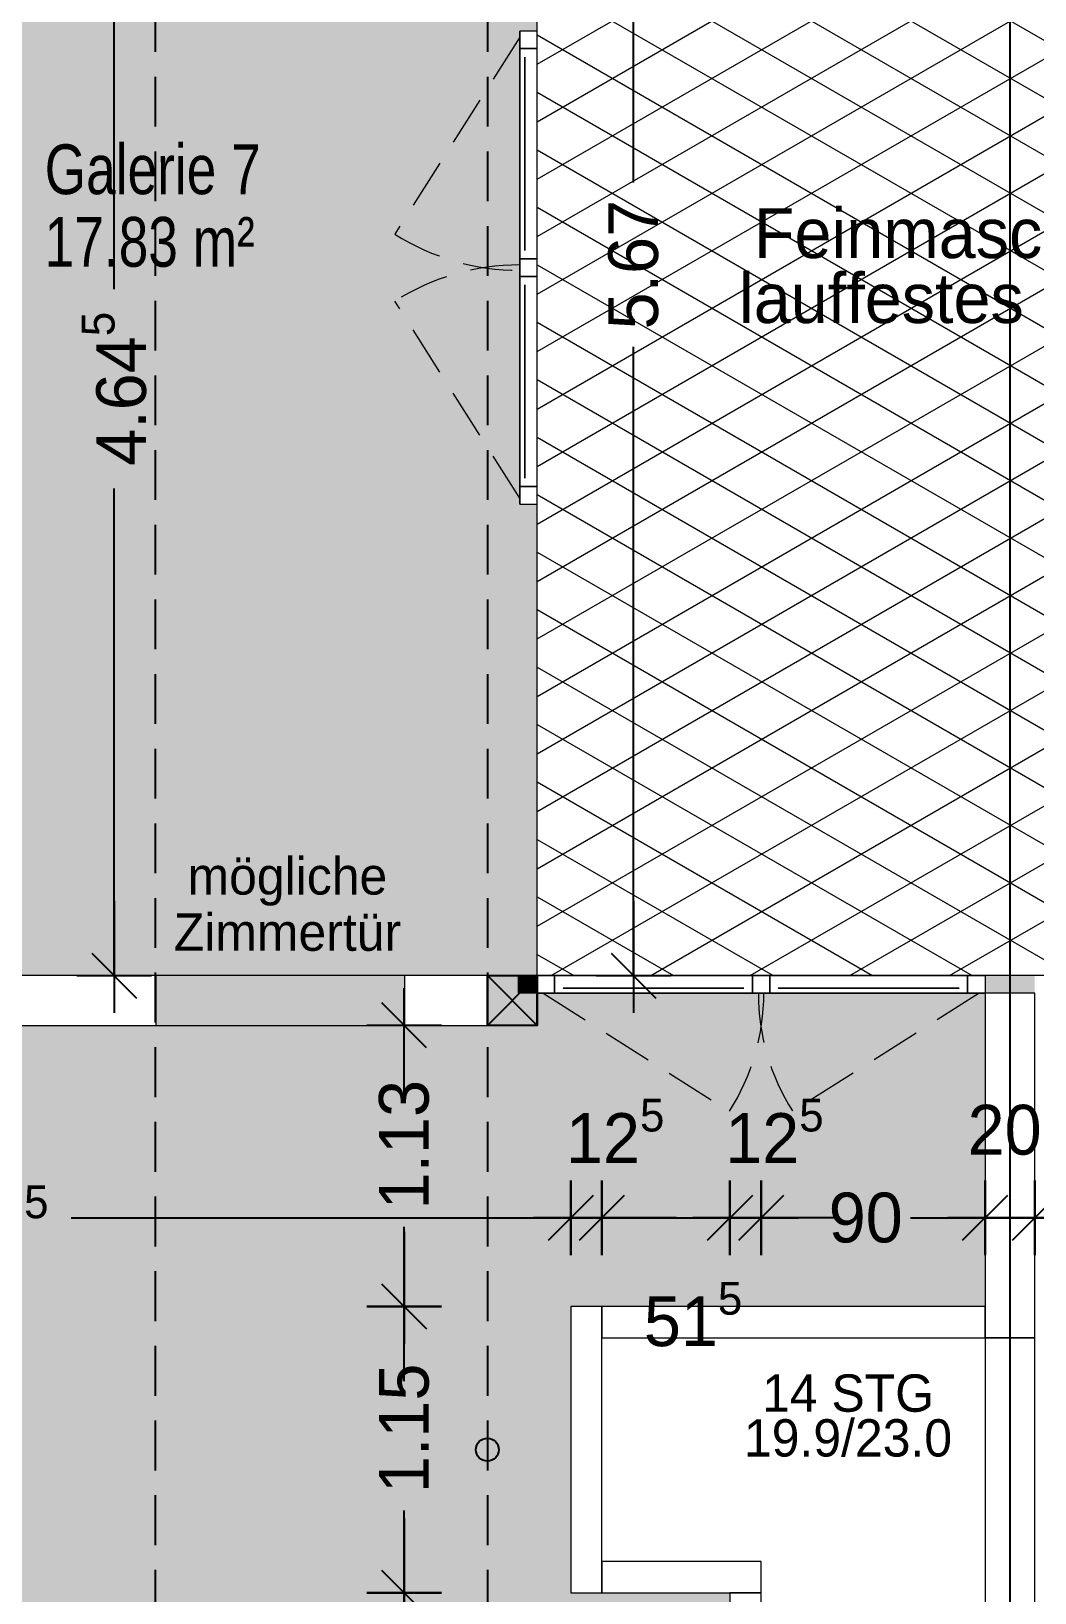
# Model space of a CAD drawing. Header units: metres. Extents: x 153 to 178.7, y 22.9 to 52.7.
# Drawn here: x 161.86 to 165.9, y 32.13 to 38.41 of the extents above; entities that cross this region are included whole.
import ezdxf

# ---------------------------------------------------------------- set-up
doc = ezdxf.new("R2010")
doc.units = ezdxf.units.M
doc.header["$XCLIPFRAME"] = 2
doc.header["$PDMODE"] = 65
for name, pattern in [('AUSGEZOGEN', [0]), ('PUNKT2_S9', [0.1, 0, -0.1]), ('VERDECKT2_S2', [0.27, 0.2, -0.07])]:
    doc.linetypes.add(name, pattern=pattern)
for name, color, linetype, lineweight in [('Allgemein01', 7, 'AUSGEZOGEN', 13), ('Allgemein03', 7, 'AUSGEZOGEN', 25), ('Fenster', 7, 'AUSGEZOGEN', 13), ('Fenster-Flügel', 7, 'VERDECKT2_S2', 13), ('Fensterbank', 7, 'AUSGEZOGEN', 13), ('Pfosten_ Stützen', 7, 'AUSGEZOGEN', 13), ('Raum', 250, 'AUSGEZOGEN', 13), ('Raumbezeichnung', 7, 'AUSGEZOGEN', 13), ('Standard', 7, 'AUSGEZOGEN', 25), ('Text Allgemein', 7, 'AUSGEZOGEN', 13), ('Treppe', 7, 'AUSGEZOGEN', 13), ('Wand Holz nicht tragend', 7, 'AUSGEZOGEN', 13), ('Wand Holz tragend', 7, 'AUSGEZOGEN', 13), ('Wohnfläche-Rohbau', 7, 'AUSGEZOGEN', 13)]:
    doc.layers.add(name, color=color, linetype=linetype, lineweight=lineweight)
doc.styles.add('ARIAL', font='arial.ttf')
doc.styles.add('Posterama Text Light', font='')
doc.styles.get('Posterama Text Light').set_extended_font_data('Posterama Text Light')
doc.dimstyles.new('DIMSTYLE_17', dxfattribs={"dimtxt": 0.2, "dimasz": 0.3, "dimexe": 0, "dimexo": 1e-06, "dimgap": 0.1, "dimtad": 0, "dimrnd": 0.005, "dimzin": 4, "dimdsep": 46, "dimtxsty": 'Posterama Text Light', "dimblk1": 'ALL_ML_STRICH', "dimblk2": 'ALL_ML_STRICH', "dimsah": 1, "dimcen": 0, "dimse1": 1, "dimse2": 1, "dimclrd": 7, "dimclre": 7, "dimclrt": 7, "dimadec": 0, "dimazin": 0, "dimtfac": 1, "dimtdec": 0, "dimtix": 1, "dimtmove": 2, "dimatfit": 3, "dimfxl": 0, "dimtzin": 0, "dimlwd": 0, "dimlwe": 25, "dimarcsym": 0})
doc.dimstyles.new('DIMSTYLE_18', dxfattribs={"dimtxt": 0.2, "dimasz": 0.3, "dimexe": 0, "dimexo": 1e-06, "dimgap": 0.1, "dimtad": 0, "dimrnd": 0.005, "dimzin": 4, "dimdsep": 46, "dimtxsty": 'Posterama Text Light', "dimblk1": 'ALL_ML_STRICH', "dimblk2": 'ALL_ML_STRICH', "dimsah": 1, "dimcen": 0, "dimse1": 1, "dimse2": 1, "dimclrd": 7, "dimclre": 7, "dimclrt": 7, "dimadec": 0, "dimazin": 0, "dimtfac": 1, "dimtdec": 0, "dimtix": 1, "dimtmove": 2, "dimatfit": 3, "dimfxl": 0, "dimtzin": 0, "dimlwd": 0, "dimlwe": 25, "dimarcsym": 0})
doc.dimstyles.new('DIMSTYLE_19', dxfattribs={"dimtxt": 0.2, "dimasz": 0.3, "dimexe": 0, "dimexo": 1e-06, "dimgap": 0.1, "dimtad": 0, "dimdec": 3, "dimrnd": 0.005, "dimzin": 4, "dimdsep": 46, "dimtxsty": 'Posterama Text Light', "dimblk1": 'ALL_ML_STRICH', "dimblk2": 'ALL_ML_STRICH', "dimsah": 1, "dimcen": 0, "dimse1": 1, "dimse2": 1, "dimclrd": 7, "dimclre": 7, "dimclrt": 7, "dimadec": 0, "dimazin": 0, "dimtfac": 1, "dimtdec": 0, "dimtix": 1, "dimtmove": 2, "dimatfit": 3, "dimfxl": 0, "dimtzin": 0, "dimlwd": 0, "dimlwe": 25, "dimarcsym": 0})
doc.dimstyles.new('DIMSTYLE_21', dxfattribs={"dimtxt": 0.2, "dimasz": 0.3, "dimexe": 0, "dimexo": 1e-06, "dimgap": 0.1, "dimtad": 2, "dimdec": 1, "dimlfac": 100, "dimrnd": 0.5, "dimzin": 4, "dimdsep": 46, "dimtxsty": 'Posterama Text Light', "dimblk1": 'ALL_ML_STRICH', "dimblk2": 'ALL_ML_STRICH', "dimsah": 1, "dimcen": 0, "dimse1": 1, "dimse2": 1, "dimclrd": 7, "dimclre": 7, "dimclrt": 7, "dimadec": 0, "dimazin": 0, "dimtfac": 1, "dimtdec": 0, "dimtix": 1, "dimtmove": 2, "dimatfit": 3, "dimfxl": 0, "dimtvp": 1.2, "dimtzin": 0, "dimlwd": 0, "dimlwe": 25, "dimarcsym": 0})
doc.dimstyles.new('DIMSTYLE_23', dxfattribs={"dimtxt": 0.2, "dimasz": 0.3, "dimexe": 0, "dimexo": 1e-06, "dimgap": 0.1, "dimtad": 0, "dimdec": 1, "dimlfac": 100, "dimrnd": 0.5, "dimzin": 4, "dimdsep": 46, "dimtxsty": 'Posterama Text Light', "dimblk1": 'ALL_ML_STRICH', "dimblk2": 'ALL_ML_STRICH', "dimsah": 1, "dimcen": 0, "dimse1": 1, "dimse2": 1, "dimclrd": 7, "dimclre": 7, "dimclrt": 7, "dimadec": 0, "dimazin": 0, "dimtfac": 1, "dimtdec": 0, "dimtix": 1, "dimtmove": 2, "dimatfit": 3, "dimfxl": 0, "dimtzin": 0, "dimlwd": 0, "dimlwe": 25, "dimarcsym": 0})
doc.dimstyles.new('DIMSTYLE_24', dxfattribs={"dimtxt": 0.2, "dimasz": 0.3, "dimexe": 0, "dimexo": 1e-06, "dimgap": 0.1, "dimtad": 0, "dimdec": 1, "dimlfac": 100, "dimrnd": 0.5, "dimzin": 4, "dimdsep": 46, "dimtxsty": 'Posterama Text Light', "dimblk1": 'ALL_ML_STRICH', "dimblk2": 'ALL_ML_STRICH', "dimsah": 1, "dimcen": 0, "dimse1": 1, "dimse2": 1, "dimclrd": 7, "dimclre": 7, "dimclrt": 7, "dimadec": 0, "dimazin": 0, "dimtfac": 1, "dimtdec": 0, "dimtix": 1, "dimtmove": 2, "dimatfit": 3, "dimfxl": 0, "dimtvp": 1.2, "dimtzin": 0, "dimlwd": 0, "dimlwe": 25, "dimarcsym": 0})
picture_1 = doc.add_image_def('image1.jpg', size_in_pixel=(256, 256))

# ---------------------------------------------------------------- blocks, each defined once
blk = doc.blocks.new('COMPLEXOBJECT_2')
at = {"layer": 'Standard', "linetype": 'AUSGEZOGEN', "lineweight": 25, "transparency": 33554687}
blk.add_hatch(color=31, dxfattribs=at).paths.add_polyline_path([(163.6978, 34.6148), (163.6978, 34.4148), (163.8978, 34.4148), (163.8978, 34.6148)])
at = {"layer": 'Standard', "color": 7, "linetype": 'AUSGEZOGEN', "lineweight": 25, "transparency": 33554687}
blk.add_lwpolyline([(163.6978, 34.6148), (163.8978, 34.6148), (163.8978, 34.4148), (163.6978, 34.4148), (163.6978, 34.6148)], close=True, dxfattribs=at)
blk = doc.blocks.new('COMPLEXOBJECT_17')
at = {"layer": 'Standard', "linetype": 'AUSGEZOGEN', "lineweight": 13, "transparency": 33554687}
blk.add_hatch(color=252, dxfattribs=at).paths.add_polyline_path([(162.3656, 34.6148), (162.3656, 34.4148), (163.3656, 34.4148), (163.3656, 34.6148)])
at = {"layer": 'Standard', "color": 252, "linetype": 'AUSGEZOGEN', "lineweight": 13, "transparency": 33554687}
blk.add_lwpolyline([(162.3656, 34.6148), (162.3656, 34.4148), (163.3656, 34.4148), (163.3656, 34.6148), (162.3656, 34.6148)], close=True, dxfattribs=at)
blk = doc.blocks.new('ALL_ML_STRICH')
at = {"color": 0, "linetype": 'ByBlock', "lineweight": -2}
for p, q in [((0, -0.5), (0, 0.5)), ((-0.3, -0.3), (0.3, 0.3)), ((-1, 0), (0.5, 0))]:
    blk.add_line(p, q, dxfattribs=at)
blk = doc.blocks.new('*D89')
at = {"layer": 'DEFPOINTS', "color": 7, "linetype": 'AUSGEZOGEN', "lineweight": 25, "transparency": 33554687}
for p in [(164.0328, 32.1348), (163.3632, 31.0552), (164.6728, 31.0552)]:
    blk.add_point(p, dxfattribs=at)
at = {"layer": 'Standard', "color": 7, "linetype": 'AUSGEZOGEN', "lineweight": -2, "transparency": 33554687}
for p, q in [((163.3632, 31.9606), (163.3632, 32.1348)), ((163.3632, 31.0552), (163.3632, 31.3006))]:
    blk.add_line(p, q, dxfattribs=at)
at = {"layer": 'Standard', "color": 7, "linetype": 'AUSGEZOGEN', "lineweight": 25, "transparency": 33554687, "xscale": 0.3, "yscale": 0.3, "zscale": 0.3}
for p, rotation in [((163.3632, 32.1348), 90), ((163.3632, 31.0552), 270)]:
    blk.add_blockref('ALL_ML_STRICH', p, dxfattribs=dict(at, rotation=rotation))
at = {"layer": 'Standard', "color": 7, "linetype": 'AUSGEZOGEN', "lineweight": 25, "transparency": 33554687, "insert": (163.3632, 31.6306), "char_height": 0.2, "width": 0.8, "attachment_point": 5, "rotation": 90, "style": 'Posterama Text Light'}
blk.add_mtext('\\A1;{\\A1;{1.08\\H0.132000;\\S^ ;}}', dxfattribs=at)
blk = doc.blocks.new('*D90')
at = {"layer": 'DEFPOINTS', "color": 7, "linetype": 'AUSGEZOGEN', "lineweight": 25, "transparency": 33554687}
for p in [(164.1578, 33.2848), (163.3632, 32.1348), (164.0328, 32.1348)]:
    blk.add_point(p, dxfattribs=at)
at = {"layer": 'Standard', "color": 7, "linetype": 'AUSGEZOGEN', "lineweight": -2, "transparency": 33554687}
for p, q in [((163.3632, 33.1254), (163.3632, 33.2848)), ((163.3632, 32.1348), (163.3632, 32.4654))]:
    blk.add_line(p, q, dxfattribs=at)
at = {"layer": 'Standard', "color": 7, "linetype": 'AUSGEZOGEN', "lineweight": 25, "transparency": 33554687, "xscale": 0.3, "yscale": 0.3, "zscale": 0.3}
for p, rotation in [((163.3632, 33.2848), 90), ((163.3632, 32.1348), 270)]:
    blk.add_blockref('ALL_ML_STRICH', p, dxfattribs=dict(at, rotation=rotation))
at = {"layer": 'Standard', "color": 7, "linetype": 'AUSGEZOGEN', "lineweight": 25, "transparency": 33554687, "insert": (163.3632, 32.7954), "char_height": 0.2, "width": 0.8, "attachment_point": 5, "rotation": 90, "style": 'Posterama Text Light'}
blk.add_mtext('\\A1;{\\A1;{1.15\\H0.132000;\\S^ ;}}', dxfattribs=at)
blk = doc.blocks.new('*D91')
at = {"layer": 'DEFPOINTS', "color": 7, "linetype": 'AUSGEZOGEN', "lineweight": 25, "transparency": 33554687}
for p in [(163.8978, 34.4148), (163.3632, 33.2848), (164.1578, 33.2848)]:
    blk.add_point(p, dxfattribs=at)
at = {"layer": 'Standard', "color": 7, "linetype": 'AUSGEZOGEN', "lineweight": -2, "transparency": 33554687}
for p, q in [((163.3632, 34.2654), (163.3632, 34.4148)), ((163.3632, 33.2848), (163.3632, 33.6054))]:
    blk.add_line(p, q, dxfattribs=at)
at = {"layer": 'Standard', "color": 7, "linetype": 'AUSGEZOGEN', "lineweight": 25, "transparency": 33554687, "xscale": 0.3, "yscale": 0.3, "zscale": 0.3}
for p, rotation in [((163.3632, 34.4148), 90), ((163.3632, 33.2848), 270)]:
    blk.add_blockref('ALL_ML_STRICH', p, dxfattribs=dict(at, rotation=rotation))
at = {"layer": 'Standard', "color": 7, "linetype": 'AUSGEZOGEN', "lineweight": 25, "transparency": 33554687, "insert": (163.3632, 33.9354), "char_height": 0.2, "width": 0.8, "attachment_point": 5, "rotation": 90, "style": 'Posterama Text Light'}
blk.add_mtext('\\A1;{\\A1;{1.13\\H0.132000;\\S^ ;}}', dxfattribs=at)
blk = doc.blocks.new('*D98')
at = {"layer": 'DEFPOINTS', "color": 7, "linetype": 'AUSGEZOGEN', "lineweight": 25, "transparency": 33554687}
for p in [(163.8978, 40.2848), (163.8978, 34.6148), (164.285, 34.6148)]:
    blk.add_point(p, dxfattribs=at)
at = {"layer": 'Standard', "color": 7, "linetype": 'AUSGEZOGEN', "lineweight": -2, "transparency": 33554687}
for p, q in [((164.285, 37.8018), (164.285, 40.2848)), ((164.285, 34.6148), (164.285, 37.1418))]:
    blk.add_line(p, q, dxfattribs=at)
at = {"layer": 'Standard', "color": 7, "linetype": 'AUSGEZOGEN', "lineweight": 25, "transparency": 33554687, "xscale": 0.3, "yscale": 0.3, "zscale": 0.3}
for p, rotation in [((164.285, 40.2848), 90), ((164.285, 34.6148), 270)]:
    blk.add_blockref('ALL_ML_STRICH', p, dxfattribs=dict(at, rotation=rotation))
at = {"layer": 'Standard', "color": 7, "linetype": 'AUSGEZOGEN', "lineweight": 25, "transparency": 33554687, "insert": (164.285, 37.4718), "char_height": 0.2, "width": 0.8, "attachment_point": 5, "rotation": 90, "style": 'Posterama Text Light'}
blk.add_mtext('\\A1;{\\A1;{5.67\\H0.132000;\\S^ ;}}', dxfattribs=at)
blk = doc.blocks.new('*D107')
at = {"layer": 'DEFPOINTS', "color": 7, "linetype": 'AUSGEZOGEN', "lineweight": 25, "transparency": 33554687}
for p in [(161.8124, 39.2598), (159.1478, 34.6148), (162.1979, 34.6148)]:
    blk.add_point(p, dxfattribs=at)
at = {"layer": 'Standard', "color": 7, "linetype": 'AUSGEZOGEN', "lineweight": -2, "transparency": 33554687}
for p, q in [((162.1979, 37.3729), (162.1979, 39.2598)), ((162.1979, 34.6148), (162.1979, 36.5729))]:
    blk.add_line(p, q, dxfattribs=at)
at = {"layer": 'Standard', "color": 7, "linetype": 'AUSGEZOGEN', "lineweight": 25, "transparency": 33554687, "xscale": 0.3, "yscale": 0.3, "zscale": 0.3}
for p, rotation in [((162.1979, 39.2598), 90), ((162.1979, 34.6148), 270)]:
    blk.add_blockref('ALL_ML_STRICH', p, dxfattribs=dict(at, rotation=rotation))
at = {"layer": 'Standard', "color": 7, "linetype": 'AUSGEZOGEN', "lineweight": 25, "transparency": 33554687, "insert": (162.1979, 36.9729), "char_height": 0.2, "width": 1, "attachment_point": 5, "rotation": 90, "style": 'Posterama Text Light'}
blk.add_mtext('\\A1;{\\A1;{4.64\\H0.132000;\\S5^ ;}}', dxfattribs=at)
blk = doc.blocks.new('*D165')
at = {"layer": 'DEFPOINTS', "color": 7, "linetype": 'AUSGEZOGEN', "lineweight": 25, "transparency": 33554687}
for p in [(159.1478, 34.4148), (159.1478, 33.6413), (164.0328, 33.2848)]:
    blk.add_point(p, dxfattribs=at)
at = {"layer": 'Standard', "color": 7, "linetype": 'AUSGEZOGEN', "lineweight": -2, "transparency": 33554687}
for p, q in [((159.1478, 33.6413), (161.2245, 33.6413)), ((162.0245, 33.6413), (164.0328, 33.6413))]:
    blk.add_line(p, q, dxfattribs=at)
at = {"layer": 'Standard', "color": 7, "linetype": 'AUSGEZOGEN', "lineweight": 25, "transparency": 33554687, "xscale": 0.3, "yscale": 0.3, "zscale": 0.3, "rotation": 180}
blk.add_blockref('ALL_ML_STRICH', (159.1478, 33.6413), dxfattribs=at)
at = {"layer": 'Standard', "color": 7, "linetype": 'AUSGEZOGEN', "lineweight": 25, "transparency": 33554687, "xscale": 0.3, "yscale": 0.3, "zscale": 0.3}
blk.add_blockref('ALL_ML_STRICH', (164.0328, 33.6413), dxfattribs=at)
at = {"layer": 'Standard', "color": 7, "linetype": 'AUSGEZOGEN', "lineweight": 25, "transparency": 33554687, "insert": (161.6245, 33.6413), "char_height": 0.2, "width": 1, "attachment_point": 5, "style": 'Posterama Text Light'}
blk.add_mtext('\\A1;{\\A1;{4.88\\H0.132000;\\S5^ ;}}', dxfattribs=at)
blk = doc.blocks.new('*D166')
at = {"layer": 'DEFPOINTS', "color": 7, "linetype": 'AUSGEZOGEN', "lineweight": 25, "transparency": 33554687}
for p in [(164.0328, 33.6413), (164.0328, 33.2848), (164.1578, 33.2848)]:
    blk.add_point(p, dxfattribs=at)
at = {"layer": 'Standard', "color": 7, "linetype": 'AUSGEZOGEN', "lineweight": -2, "transparency": 33554687}
blk.add_line((164.0328, 33.6413), (164.1578, 33.6413), dxfattribs=at)
at = {"layer": 'Standard', "color": 7, "linetype": 'AUSGEZOGEN', "lineweight": 25, "transparency": 33554687, "xscale": 0.3, "yscale": 0.3, "zscale": 0.3}
blk.add_blockref('ALL_ML_STRICH', (164.1578, 33.6413), dxfattribs=at)
at = {"layer": 'Standard', "color": 7, "linetype": 'AUSGEZOGEN', "lineweight": 25, "transparency": 33554687, "xscale": 0.3, "yscale": 0.3, "zscale": 0.3, "rotation": 180}
blk.add_blockref('ALL_ML_STRICH', (164.0328, 33.6413), dxfattribs=at)
at = {"layer": 'Standard', "color": 7, "linetype": 'AUSGEZOGEN', "lineweight": 25, "transparency": 33554687, "insert": (164.2114, 33.9913), "char_height": 0.2, "width": 0.8, "attachment_point": 5, "style": 'Posterama Text Light'}
blk.add_mtext('\\A1;{\\A1;{12\\H0.132000;\\S5^ ;}}', dxfattribs=at)
blk = doc.blocks.new('*D167')
at = {"layer": 'DEFPOINTS', "color": 7, "linetype": 'AUSGEZOGEN', "lineweight": 25, "transparency": 33554687}
for p in [(164.1578, 33.6413), (164.1578, 33.2848), (164.6728, 32.1348)]:
    blk.add_point(p, dxfattribs=at)
at = {"layer": 'Standard', "color": 7, "linetype": 'AUSGEZOGEN', "lineweight": -2, "transparency": 33554687}
blk.add_line((164.1578, 33.6413), (164.6728, 33.6413), dxfattribs=at)
at = {"layer": 'Standard', "color": 7, "linetype": 'AUSGEZOGEN', "lineweight": 25, "transparency": 33554687, "xscale": 0.3, "yscale": 0.3, "zscale": 0.3, "rotation": 180}
blk.add_blockref('ALL_ML_STRICH', (164.1578, 33.6413), dxfattribs=at)
at = {"layer": 'Standard', "color": 7, "linetype": 'AUSGEZOGEN', "lineweight": 25, "transparency": 33554687, "xscale": 0.3, "yscale": 0.3, "zscale": 0.3}
blk.add_blockref('ALL_ML_STRICH', (164.6728, 33.6413), dxfattribs=at)
at = {"layer": 'Standard', "color": 7, "linetype": 'AUSGEZOGEN', "lineweight": 25, "transparency": 33554687, "insert": (164.5245, 33.2536), "char_height": 0.2, "width": 0.8, "attachment_point": 5, "style": 'Posterama Text Light'}
blk.add_mtext('\\A1;{\\A1;{51\\H0.132000;\\S5^ ;}}', dxfattribs=at)
blk = doc.blocks.new('*D168')
at = {"layer": 'DEFPOINTS', "color": 7, "linetype": 'AUSGEZOGEN', "lineweight": 25, "transparency": 33554687}
for p in [(164.6728, 33.6413), (164.7978, 32.2598), (164.6728, 32.1348)]:
    blk.add_point(p, dxfattribs=at)
at = {"layer": 'Standard', "color": 7, "linetype": 'AUSGEZOGEN', "lineweight": -2, "transparency": 33554687}
blk.add_line((164.6728, 33.6413), (164.7978, 33.6413), dxfattribs=at)
at = {"layer": 'Standard', "color": 7, "linetype": 'AUSGEZOGEN', "lineweight": 25, "transparency": 33554687, "xscale": 0.3, "yscale": 0.3, "zscale": 0.3}
blk.add_blockref('ALL_ML_STRICH', (164.7978, 33.6413), dxfattribs=at)
at = {"layer": 'Standard', "color": 7, "linetype": 'AUSGEZOGEN', "lineweight": 25, "transparency": 33554687, "xscale": 0.3, "yscale": 0.3, "zscale": 0.3, "rotation": 180}
blk.add_blockref('ALL_ML_STRICH', (164.6728, 33.6413), dxfattribs=at)
at = {"layer": 'Standard', "color": 7, "linetype": 'AUSGEZOGEN', "lineweight": 25, "transparency": 33554687, "insert": (164.8514, 33.9913), "char_height": 0.2, "width": 0.8, "attachment_point": 5, "style": 'Posterama Text Light'}
blk.add_mtext('\\A1;{\\A1;{12\\H0.132000;\\S5^ ;}}', dxfattribs=at)
blk = doc.blocks.new('*D169')
at = {"layer": 'DEFPOINTS', "color": 7, "linetype": 'AUSGEZOGEN', "lineweight": 25, "transparency": 33554687}
for p in [(164.7978, 33.6413), (165.6978, 33.2848), (164.7978, 32.2598)]:
    blk.add_point(p, dxfattribs=at)
at = {"layer": 'Standard', "color": 7, "linetype": 'AUSGEZOGEN', "lineweight": -2, "transparency": 33554687}
for p, q in [((164.7978, 33.6413), (164.8883, 33.6413)), ((165.5483, 33.6413), (165.6978, 33.6413))]:
    blk.add_line(p, q, dxfattribs=at)
at = {"layer": 'Standard', "color": 7, "linetype": 'AUSGEZOGEN', "lineweight": 25, "transparency": 33554687, "xscale": 0.3, "yscale": 0.3, "zscale": 0.3, "rotation": 180}
blk.add_blockref('ALL_ML_STRICH', (164.7978, 33.6413), dxfattribs=at)
at = {"layer": 'Standard', "color": 7, "linetype": 'AUSGEZOGEN', "lineweight": 25, "transparency": 33554687, "xscale": 0.3, "yscale": 0.3, "zscale": 0.3}
blk.add_blockref('ALL_ML_STRICH', (165.6978, 33.6413), dxfattribs=at)
at = {"layer": 'Standard', "color": 7, "linetype": 'AUSGEZOGEN', "lineweight": 25, "transparency": 33554687, "insert": (165.2183, 33.6413), "char_height": 0.2, "width": 0.8, "attachment_point": 5, "style": 'Posterama Text Light'}
blk.add_mtext('\\A1;{\\A1;{90\\H0.132000;\\S^ ;}}', dxfattribs=at)
blk = doc.blocks.new('*D170')
at = {"layer": 'DEFPOINTS', "color": 7, "linetype": 'AUSGEZOGEN', "lineweight": 25, "transparency": 33554687}
for p in [(165.6978, 33.6413), (165.6978, 33.2848), (165.8978, 33.2848)]:
    blk.add_point(p, dxfattribs=at)
at = {"layer": 'Standard', "color": 7, "linetype": 'AUSGEZOGEN', "lineweight": -2, "transparency": 33554687}
blk.add_line((165.6978, 33.6413), (165.8978, 33.6413), dxfattribs=at)
at = {"layer": 'Standard', "color": 7, "linetype": 'AUSGEZOGEN', "lineweight": 25, "transparency": 33554687, "xscale": 0.3, "yscale": 0.3, "zscale": 0.3, "rotation": 180}
blk.add_blockref('ALL_ML_STRICH', (165.6978, 33.6413), dxfattribs=at)
at = {"layer": 'Standard', "color": 7, "linetype": 'AUSGEZOGEN', "lineweight": 25, "transparency": 33554687, "xscale": 0.3, "yscale": 0.3, "zscale": 0.3}
blk.add_blockref('ALL_ML_STRICH', (165.8978, 33.6413), dxfattribs=at)
at = {"layer": 'Standard', "color": 7, "linetype": 'AUSGEZOGEN', "lineweight": 25, "transparency": 33554687, "insert": (165.7766, 33.9941), "char_height": 0.2, "width": 0.8, "attachment_point": 5, "style": 'Posterama Text Light'}
blk.add_mtext('\\A1;{\\A1;{20\\H0.132000;\\S^ ;}}', dxfattribs=at)
blk = doc.blocks.new('*D171')
at = {"layer": 'DEFPOINTS', "color": 7, "linetype": 'AUSGEZOGEN', "lineweight": 25, "transparency": 33554687}
for p in [(165.8978, 33.6413), (165.8978, 33.2848), (166.7978, 32.2598)]:
    blk.add_point(p, dxfattribs=at)
at = {"layer": 'Standard', "color": 7, "linetype": 'AUSGEZOGEN', "lineweight": -2, "transparency": 33554687}
for p, q in [((165.8978, 33.6413), (165.9883, 33.6413)), ((166.6483, 33.6413), (166.7978, 33.6413))]:
    blk.add_line(p, q, dxfattribs=at)
at = {"layer": 'Standard', "color": 7, "linetype": 'AUSGEZOGEN', "lineweight": 25, "transparency": 33554687, "xscale": 0.3, "yscale": 0.3, "zscale": 0.3, "rotation": 180}
blk.add_blockref('ALL_ML_STRICH', (165.8978, 33.6413), dxfattribs=at)
at = {"layer": 'Standard', "color": 7, "linetype": 'AUSGEZOGEN', "lineweight": 25, "transparency": 33554687, "xscale": 0.3, "yscale": 0.3, "zscale": 0.3}
blk.add_blockref('ALL_ML_STRICH', (166.7978, 33.6413), dxfattribs=at)
at = {"layer": 'Standard', "color": 7, "linetype": 'AUSGEZOGEN', "lineweight": 25, "transparency": 33554687, "insert": (166.3183, 33.6413), "char_height": 0.2, "width": 0.8, "attachment_point": 5, "style": 'Posterama Text Light'}
blk.add_mtext('\\A1;{\\A1;{90\\H0.132000;\\S^ ;}}', dxfattribs=at)

msp = doc.modelspace()

# ---------------------------------------------------------------- hatches: boundary and pattern name
at = {"layer": 'Raum', "linetype": 'AUSGEZOGEN', "lineweight": 13, "transparency": 33554687}
msp.add_hatch(color=255, dxfattribs=at).paths.add_polyline_path([(161.8124, 40.2848), (161.8124, 39.3848), (161.8124, 39.2598), (160.1728, 39.2598), (160.1728, 39.0551), (159.1478, 39.0551), (159.1478, 34.6148), (163.8278, 34.6148), (163.8278, 40.2848)])
at = {"layer": 'Raum', "linetype": 'PUNKT2_S9', "lineweight": 13, "transparency": 33554687}
msp.add_hatch(color=255, dxfattribs=at).paths.add_polyline_path([(159.1478, 34.4148), (159.1478, 28.8319), (165.6978, 28.8319), (165.6978, 31.0552), (164.6728, 31.0552), (164.6728, 32.1348), (164.1578, 32.1348), (164.0328, 32.1348), (164.0328, 33.2848), (165.6978, 33.2848), (165.6978, 34.5448), (163.8978, 34.5448), (163.8978, 34.4148)])
at = {"layer": 'Standard', "linetype": 'AUSGEZOGEN', "lineweight": 13, "transparency": 33554687}
h = msp.add_hatch(dxfattribs=at)
h.set_pattern_fill('SCHRAFFUR_900', color=253, scale=0.1, style=0, pattern_type=2)
h.set_pattern_definition([(30, (0, 0), (-0.1, 0.17320508), []), (150, (0, 0), (-0.1, -0.17320508), [])])
h.paths.add_polyline_path([(163.8978, 34.6148), (167.6978, 34.6148), (167.6978, 40.2848), (163.8978, 40.2848)], flags=0)
at = {"layer": 'Wand Holz tragend', "linetype": 'AUSGEZOGEN', "lineweight": 18, "transparency": 33554687}
for points in [[(163.8278, 40.2848), (163.8278, 38.4098), (163.8978, 38.4098), (163.8978, 40.2848)], [(163.8278, 36.5098), (163.8278, 34.6148), (163.8978, 34.6148), (163.8978, 36.5098)], [(163.8228, 34.6148), (163.8228, 34.5448), (163.8978, 34.5448), (163.8978, 34.6148)], [(165.6978, 34.5448), (165.8978, 34.5448), (165.8978, 34.6148), (165.6978, 34.6148)]]:
    msp.add_hatch(color=255, dxfattribs=at).paths.add_polyline_path(points)

# ---------------------------------------------------------------- linework, layer by layer
at = {"layer": 'Allgemein01', "color": 5, "linetype": 'VERDECKT2_S2', "lineweight": 25, "transparency": 33554687}
msp.add_line((162.3628, 49.0267), (162.3628, 26.6948), dxfattribs=at)
at = {"layer": 'Allgemein01', "color": 7, "linetype": 'VERDECKT2_S2', "lineweight": 25, "transparency": 33554687}
for p, q in [((163.6978, 49.0267), (163.6978, 26.6948)), ((165.7978, 49.0267), (165.7978, 26.6948))]:
    msp.add_line(p, q, dxfattribs=at)
at = {"layer": 'Allgemein03', "color": 1, "linetype": 'AUSGEZOGEN', "lineweight": 25, "transparency": 33554687}
msp.add_line((165.7978, 47.9848), (165.7978, 26.9819), dxfattribs=at)
at = {"layer": 'Allgemein03', "color": 7, "linetype": 'AUSGEZOGEN', "lineweight": 13, "transparency": 33554687}
msp.add_lwpolyline([(163.8978, 40.2848), (167.6978, 40.2848), (167.6978, 34.6148), (163.8978, 34.6148), (163.8978, 40.2848)], close=True, dxfattribs=at)
at = {"layer": 'Fenster', "transparency": 33554687}
for points in [[(163.8978, 38.3398), (163.8978, 38.4098), (163.8278, 38.4098), (163.8278, 38.3398), (163.8978, 38.3398)], [(163.8278, 37.4948), (163.8978, 37.4948), (163.8978, 38.3398), (163.8278, 38.3398), (163.8278, 37.4948)], [(163.8978, 37.4248), (163.8978, 37.4948), (163.8278, 37.4948), (163.8278, 37.4248), (163.8978, 37.4248)], [(163.8978, 37.4248), (163.8278, 37.4248), (163.8278, 36.5798), (163.8978, 36.5798), (163.8978, 37.4248)], [(163.8978, 36.5098), (163.8978, 36.5798), (163.8278, 36.5798), (163.8278, 36.5098), (163.8978, 36.5098)], [(163.8978, 34.6148), (163.9678, 34.6148), (163.9678, 34.5448), (163.8978, 34.5448), (163.8978, 34.6148)], [(164.7628, 34.6148), (164.7628, 34.5448), (163.9678, 34.5448), (163.9678, 34.6148), (164.7628, 34.6148)], [(164.7628, 34.6148), (164.8328, 34.6148), (164.8328, 34.5448), (164.7628, 34.5448), (164.7628, 34.6148)], [(164.8328, 34.5448), (164.8328, 34.6148), (165.6278, 34.6148), (165.6278, 34.5448), (164.8328, 34.5448)], [(165.6278, 34.6148), (165.6978, 34.6148), (165.6978, 34.5448), (165.6278, 34.5448), (165.6278, 34.6148)]]:
    msp.add_lwpolyline(points, close=True, dxfattribs=at)
at = {"layer": 'Fenster', "linetype": 'AUSGEZOGEN', "transparency": 33554687}
for points in [[(163.8478, 37.5288, 6.034), (163.8478, 38.3058, 6.034), (163.8478, 38.3058, 7.961), (163.8478, 37.5288, 7.961)], [(163.8478, 36.6138, 6.034), (163.8478, 37.3908, 6.034), (163.8478, 37.3908, 7.961), (163.8478, 36.6138, 7.961)], [(164.0018, 34.5648, 6.034), (164.7288, 34.5648, 6.034), (164.7288, 34.5648, 7.961), (164.0018, 34.5648, 7.961)], [(164.8668, 34.5648, 6.034), (165.5938, 34.5648, 6.034), (165.5938, 34.5648, 7.961), (164.8668, 34.5648, 7.961)]]:
    msp.add_3dface(points, dxfattribs=at)
at = {"layer": 'Fenster-Flügel', "transparency": 33554687}
for p, q in [((163.8278, 38.3858), (163.3257, 37.5947)), ((163.8278, 36.5338), (163.3257, 37.3249)), ((163.9218, 34.5448), (164.6707, 34.0695)), ((165.6738, 34.5448), (164.9248, 34.0695))]:
    msp.add_line(p, q, dxfattribs=at)
for centre, radius, start, end in [((163.8278, 38.3858), 0.937, 237.6, 270), ((163.8278, 36.5338), 0.937, 90, 122.4), ((163.9218, 34.5448), 0.887, 327.6, 0), ((165.6738, 34.5448), 0.887, 180, 212.4)]:
    msp.add_arc(centre, radius, start, end, dxfattribs=at)
at = {"layer": 'Fensterbank', "color": 7, "linetype": 'AUSGEZOGEN', "lineweight": 18, "transparency": 33554687}
for p, q in [((163.8278, 36.5098), (163.8278, 38.4098)), ((163.8278, 38.4098), (163.8278, 36.5098)), ((163.8278, 38.4098), (163.8278, 36.5098)), ((165.6978, 34.5448), (163.8978, 34.5448)), ((163.8978, 34.5448), (165.6978, 34.5448))]:
    msp.add_line(p, q, dxfattribs=at)
at = {"layer": 'Standard', "color": 7, "linetype": 'AUSGEZOGEN', "lineweight": 25, "transparency": 33554687}
msp.add_lwpolyline([(163.6978, 34.6148), (163.8978, 34.4148), (163.8978, 34.6148), (163.6978, 34.4148)], dxfattribs=at)
at = {"layer": 'Treppe', "color": 7, "linetype": 'AUSGEZOGEN', "lineweight": 25, "transparency": 33554687}
msp.add_circle((163.6978, 32.7098), 0.046, dxfattribs=at)

# ---------------------------------------------------------------- block references
at = {"layer": 'Standard', "color": 252, "linetype": 'AUSGEZOGEN', "lineweight": 13, "transparency": 33554687}
msp.add_blockref('COMPLEXOBJECT_17', (0, 0), dxfattribs=at)
at = {"layer": 'Standard', "color": 31, "linetype": 'AUSGEZOGEN', "lineweight": 25, "transparency": 33554687}
msp.add_blockref('COMPLEXOBJECT_2', (0, 0), dxfattribs=at)

# ---------------------------------------------------------------- texts
at = {"transparency": 33554687, "insert": (161.9186, 38.0854), "char_height": 0.2, "width": 0.054754, "attachment_point": 7, "style": 'ARIAL'}
msp.add_mtext('}\\P', dxfattribs=at)
at = {"layer": 'Pfosten_ Stützen', "color": 7, "linetype": 'AUSGEZOGEN', "lineweight": 13, "transparency": 33554687, "insert": (167.0878, 37.6983), "char_height": 0.2, "width": 2.681293, "attachment_point": 3, "line_spacing_factor": 0.783133, "style": 'ARIAL'}
msp.add_mtext('\\A1;{\\fPosterama Text Light|i0|b0;\\H0.200000;\\W1.000000;\\C7;Feinmaschiges und }\\P{\\fPosterama Text Light|i0|b0;\\H0.200000;\\W1.000000;\\C7;lauffestes Liegenetz}\\P', dxfattribs=at)
at = {"layer": 'Raumbezeichnung', "transparency": 33554687, "insert": (161.9186, 37.7522), "char_height": 0.2, "width": 0.986667, "attachment_point": 7, "style": 'Posterama Text Light'}
msp.add_mtext('\\A1;{\\fPosterama Text Light|i0|b0;\\H0.200000;\\W0.800000;\\C7;Galerie 7}\\P', dxfattribs=at)
at = {"layer": 'Text Allgemein', "color": 8, "linetype": 'AUSGEZOGEN', "lineweight": 13, "transparency": 33554687, "insert": (162.894, 35.0904), "char_height": 0.15, "width": 1.08099, "attachment_point": 2, "line_spacing_factor": 0.903614, "style": 'ARIAL'}
msp.add_mtext('\\A1;{\\fPosterama Text Light|i0|b0;\\H0.150000;\\W1.000000;\\C8;mögliche }\\P{\\fPosterama Text Light|i0|b0;\\H0.150000;\\W1.000000;\\C8;Zimmertür}\\P', dxfattribs=at)
at = {"layer": 'Wand Holz tragend', "color": 7, "linetype": 'AUSGEZOGEN', "lineweight": 25, "transparency": 33554687, "char_height": 0.15, "attachment_point": 8, "style": 'Posterama Text Light'}
for s, insert, width in [('\\A1;{\\fPosterama Text Light|i0|b0;\\H0.150000;\\W1.000000;\\C7;14 STG}\\P', (165.1472, 32.8601), 0.7125), ('\\A1;{\\fPosterama Text Light|i0|b0;\\H0.150000;\\W1.000000;\\C7;19.9/23.0}\\P', (165.1472, 32.6801), 0.9225)]:
    msp.add_mtext(s, dxfattribs=dict(at, insert=insert, width=width))
at = {"layer": 'Wohnfläche-Rohbau', "transparency": 33554687, "insert": (161.9186, 37.4607), "char_height": 0.2, "width": 0.904, "attachment_point": 7, "style": 'Posterama Text Light'}
msp.add_mtext('\\A1;{\\fPosterama Text Light|i0|b0;\\H0.200000;\\W0.800000;\\C7;17.83 m²}\\P', dxfattribs=at)

# ---------------------------------------------------------------- dimensions: what is measured, and where the dimension line sits
at = {"layer": 'Standard', "color": 7, "linetype": 'AUSGEZOGEN', "lineweight": 25, "transparency": 33554687}
for base, p1, p2, dimstyle, picture, middle in [((164.285, 40.2848), (163.8978, 34.6148), (163.8978, 40.2848), 'DIMSTYLE_18', '*D98', (164.285, 37.4718)), ((162.1979, 39.2598), (159.1478, 34.6148), (161.8124, 39.2598), 'DIMSTYLE_19', '*D107', (162.1979, 36.9729)), ((163.3632, 34.4148), (164.1578, 33.2848), (163.8978, 34.4148), 'DIMSTYLE_18', '*D91', (163.3632, 33.9354)), ((163.3632, 33.2848), (164.0328, 32.1348), (164.1578, 33.2848), 'DIMSTYLE_18', '*D90', (163.3632, 32.7954)), ((163.3632, 32.1348), (164.6728, 31.0552), (164.0328, 32.1348), 'DIMSTYLE_17', '*D89', (163.3632, 31.6306))]:
    dim = msp.add_linear_dim(base=base, p1=p1, p2=p2, angle=90, dimstyle=dimstyle, override={"dimpost": '<>', "dimclrd": 7, "dimclre": 7, "dimclrt": 7, "dimlwd": 0, "dimlwe": 25}, dxfattribs=at)
    dim.commit()
    dim.dimension.update_dxf_attribs({"geometry": picture, "text_midpoint": middle, "dimtype": 160})
for base, p1, p2, dimstyle, picture, middle in [((164.0328, 33.6413), (159.1478, 34.4148), (164.0328, 33.2848), 'DIMSTYLE_19', '*D165', (161.6245, 33.6413)), ((164.1578, 33.6413), (164.0328, 33.2848), (164.1578, 33.2848), 'DIMSTYLE_21', '*D166', (164.2114, 33.9913)), ((164.7978, 33.6413), (164.6728, 32.1348), (164.7978, 32.2598), 'DIMSTYLE_21', '*D168', (164.8514, 33.9913)), ((165.8978, 33.6413), (165.6978, 33.2848), (165.8978, 33.2848), 'DIMSTYLE_21', '*D170', (165.7766, 33.9941)), ((164.6728, 33.6413), (164.1578, 33.2848), (164.6728, 32.1348), 'DIMSTYLE_24', '*D167', (164.5245, 33.2536)), ((165.6978, 33.6413), (164.7978, 32.2598), (165.6978, 33.2848), 'DIMSTYLE_23', '*D169', (165.2183, 33.6413)), ((166.7978, 33.6413), (165.8978, 33.2848), (166.7978, 32.2598), 'DIMSTYLE_23', '*D171', (166.3183, 33.6413))]:
    dim = msp.add_linear_dim(base=base, p1=p1, p2=p2, dimstyle=dimstyle, override={"dimpost": '<>', "dimclrd": 7, "dimclre": 7, "dimclrt": 7, "dimlwd": 0, "dimlwe": 25}, dxfattribs=at)
    dim.commit()
    dim.dimension.update_dxf_attribs({"geometry": picture, "text_midpoint": middle, "dimtype": 160})

# ---------------------------------------------------------------- pictures from other files: only their frames are drawn
at = {"layer": 'Wand Holz nicht tragend', "color": 1, "linetype": 'AUSGEZOGEN', "lineweight": 18, "transparency": 33554687}
image = msp.add_image(picture_1, insert=(159.1478, 34.4148), size_in_units=(2.56, 2.56), dxfattribs=at)
image.set_boundary_path([(-0.5, 255.5), (474.5, 255.5), (474.5, 242.5), (467, 242.5), (467, 235.5), (-0.5, 235.5), (-0.5, 255.5)])
image = msp.add_image(picture_1, insert=(165.6978, 34.5448), size_in_units=(2.56, 2.56), rotation=-90, dxfattribs=at)
image.set_boundary_path([(-0.5, 255.5), (138, 255.5), (138, 235.5), (-0.5, 235.5), (-0.5, 255.5)])
image = msp.add_image(picture_1, insert=(164.1578, 32.1348), size_in_units=(2.56, 2.56), rotation=90, dxfattribs=at)
image.set_boundary_path([(-0.5, 255.5), (114.5, 255.5), (114.5, 243), (-0.5, 243), (-0.5, 255.5)])
image = msp.add_image(picture_1, insert=(164.1578, 33.1598), size_in_units=(2.56, 2.56), dxfattribs=at)
image.set_boundary_path([(-0.5, 255.5), (153.5, 255.5), (153.5, 243), (-0.5, 243), (-0.5, 255.5)])
image = msp.add_image(picture_1, insert=(165.6978, 33.1598), size_in_units=(2.56, 2.56), rotation=-90, dxfattribs=at)
image.set_boundary_path([(-0.5, 255.5), (432.286, 255.5), (432.286, 235.5), (-0.5, 235.5), (-0.5, 255.5)])
image = msp.add_image(picture_1, insert=(164.7978, 32.2598), size_in_units=(2.56, 2.56), rotation=-180, dxfattribs=at)
image.set_boundary_path([(-0.5, 255.5), (63.5, 255.5), (63.5, 243), (-0.5, 243), (-0.5, 255.5)])
image = msp.add_image(picture_1, insert=(164.7978, 31.0552), size_in_units=(2.56, 2.56), rotation=90, dxfattribs=at)
image.set_boundary_path([(-0.5, 255.5), (107.46, 255.5), (107.46, 243), (-0.5, 243), (-0.5, 255.5)])

doc.saveas('drawing.dxf')
